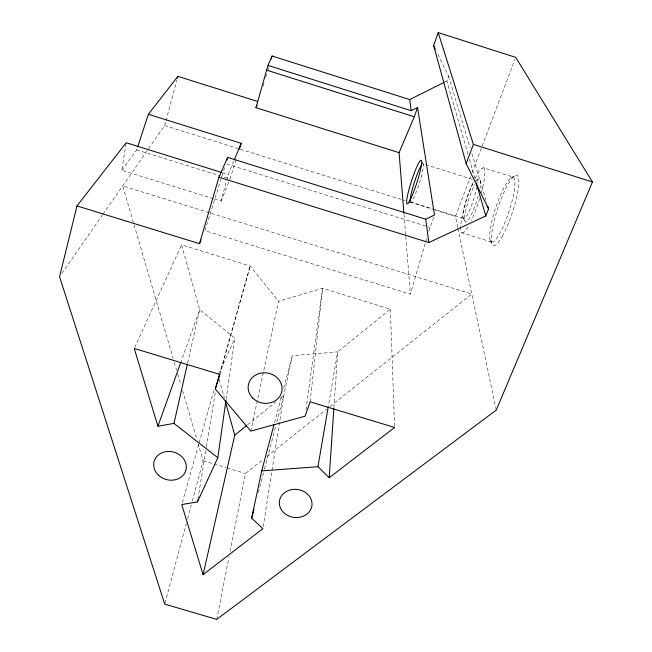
<?xml version="1.0" encoding="UTF-8"?>
<svg xmlns="http://www.w3.org/2000/svg" width="652" height="652" viewBox="0 0 652 652"><rect width="100%" height="100%" fill="white"/><g stroke="black" fill="none" stroke-linecap="round" stroke-linejoin="round"><path stroke-width="0.49" stroke-dasharray="3.26 2.44" d="M333.93 407.679L337.687 351.852L390.385 309.187L322.544 288.29L278.534 301.265L250.816 431.102M310.14 401.836L322.544 288.29L305.927 410.157M226.097 399.448L234.81 338.16L199.683 309.659L181.582 244.867L250.172 266L278.534 301.265M263.204 526.694L283.775 395.487L292.324 355.699L337.687 351.852L328.412 405.788M213.359 198.697L121.81 170.294L126.195 142.739M197.931 498.919L206.293 447.769M206.456 446.767L215.478 391.616M216.717 619.4L229.121 556.433M230.107 551.437L245.462 473.482L263 459.578M187.613 363.058L199.683 309.659L181.199 361.249M258.347 492.594L264.256 470.035M264.508 469.057L275.812 425.895M276.839 421.974L283.775 395.487L280.613 398.046M274.533 422.651L281.591 396.066M283.685 388.193L292.324 355.699M103 214.247L164.654 125.559L165.69 121.704M165.95 120.742L176.847 80.22M165.005 603.149L186.293 523.621M187.605 518.707L191.28 504.966M192.332 501.038L203.114 460.777L198.265 444.208M214.321 198.999L221.061 201.093L226.44 181.158M226.692 180.205L228.233 174.508L233.946 160.742M219.887 374.444L250.172 266L220.017 372.414M182.299 502.578L198.827 443.955M199.096 442.977L214.247 389.244M224.565 167.621L204.899 230.694L410.336 294.15L425.381 242.87M425.658 241.9L427.076 237.067M428.78 231.256L433.792 216.969M263.106 86.154L264.264 82.266M265.714 77.401L266.88 73.513M268.037 69.625L268.616 67.678M236.073 159.659L230.05 178.909L221.297 176.179M121.81 170.294L136.716 149.862L137.344 147.939M468.014 154.345L446.832 81.011L448.56 76.203L436.718 51.907M457.753 227.385L455.446 216.44L470.605 176.431M472.048 172.625L514.998 59.275M221.061 201.093L229.675 179.83M218.51 374.655L234.81 338.16M134.671 347.532L181.582 244.867M61.883 273.392L102.421 215.087M247.41 424.925L275.869 401.885M266.986 456.416L326.758 409.032M329.945 406.498L471.803 294.028L210.205 213.025M473.01 182.87A34.279 6.015 -71.8 0 0 461.893 232.813L491.372 242.006A34.238 6.919 -71.6 0 1 494.461 211.672A34.238 6.919 -71.6 0 1 510.858 177.857L514.249 176.056M475.08 180.963L478.495 179.161M407.948 203.383L410.556 202.014M445.023 81.916L446.832 81.011M491.372 242.006L493.36 241.713A34.238 6.919 -71.6 0 0 505.846 220.278A34.238 6.919 -71.6 0 0 514.721 187.727L515.015 182.136L514.42 178.509L512.994 177.067L483.352 167.735L481.437 168.599A34.279 6.015 -71.8 0 0 475.218 178.143M510.858 177.857L512.994 177.067M461.893 232.813L463.662 232.446A34.279 6.015 -71.8 0 0 468.462 226.105M203.114 460.777L226.211 467.704M227.173 467.997L245.462 473.482M209.235 212.723L122.69 185.926L133.807 223.938M226.741 164.043L427.003 226.48M427.973 226.782L429.921 227.385M222.397 172.698L228.233 174.508M136.716 149.862L220.327 175.877M410.621 201.908L431.836 208.542M432.798 208.844L463.653 218.485M164.654 125.559L239.292 148.884M240.262 149.186L405.047 200.686M409.888 202.201L434.126 209.773M435.096 210.074L455.446 216.44M472.292 179.3L422.961 163.799A20.033 2.518 -72.1 0 1 419.994 181.199A20.033 2.518 -72.1 0 1 411.42 201.558M483.352 167.735L484.558 169.112L484.949 172.674L484.477 178.216A34.279 6.015 -71.8 0 1 481.119 193.611M422.064 161.965L423.392 164.581M463.05 217.475L464.754 220.857M490.133 240.115L491.795 243.457M448.56 76.203L470.157 147.882M471.901 153.693L486.791 203.098M134.092 224.916L173.163 358.437M174.304 362.341L176.586 370.14M177.727 374.036L180.865 384.753M182.576 390.605L196.839 439.334M469.424 159.235L475.357 179.765M219.194 379.472L224.378 398.038M457.965 228.379L496.058 409.081M403.987 214.312L405.674 235.535M405.756 236.546L410.336 294.15M390.385 309.187L394.615 427.467M476.848 181.109A22.844 4.01 -71.8 0 1 479.994 188.461M478.218 195.91A22.844 4.01 -71.8 0 1 464.803 221.044A22.844 4.01 -71.8 0 1 474.933 184.337M479.701 198.452A34.279 6.015 -71.8 0 1 471.339 220.498M476.832 181.37A19.992 3.464 -71.8 0 1 477.028 183.489M476.734 186.725A19.992 3.464 -71.8 0 1 467.362 214.63A19.992 3.464 -71.8 0 1 463.645 209.732A19.992 3.464 -71.8 0 1 473.654 182.666M502.293 236.301A37.091 7.58 -71.6 0 0 518.169 176.741A37.091 7.58 -71.6 0 0 494.835 218.265A37.091 7.58 -71.6 0 0 502.293 236.301"/><path stroke-width="0.98" d="M225.951 400.45L217.817 457.712L197.442 501.926L181.753 504.534L203.09 574.656L262.886 528.699L251.664 518.096L261.713 470.891L317.94 466.718L329.211 477.729L333.857 408.698M197.442 501.926L197.768 499.921M317.94 466.718L328.241 406.783M217.817 457.712L173.978 423.384L187.393 364.052M203.09 574.656L234.753 435.161L225.201 400.972M76.993 205.918L59.56 276.725L164.744 604.135L216.717 619.4L496.262 410.067L592.44 181.965L515.724 57.376L438.201 32.6L433.645 45.607L466.156 163.644L488.544 208.909L485.805 215.942L428.837 242.552L218.933 177.238L199.504 243.685L76.993 205.918L126.195 142.739L221.427 172.397M251.664 518.096L253.978 509.269M261.713 470.891L274.003 424.615M177.368 78.297L177.89 76.365L257.491 101.41M403.906 213.302L399.089 152.666L255.983 107.686L267.98 65.396L272.096 56.007L409.717 99.577L444.11 82.372M329.211 477.729L394.615 427.467L310.14 401.836L305.095 416.196L250.816 431.102L215.315 389.016L219.463 374.37M226.831 160.123L227.63 157.409L425.715 219.219L434.493 215.07L417.533 107.523L411.2 110.677L267.98 65.396M271.232 58.924L272.096 56.007M239.382 149.08L241.191 143.31L148.363 114.271L137.662 146.977M215.315 389.016L219.887 374.444L134.247 348.461L157.914 426.221L173.978 423.384M399.089 152.666L414.273 116.781L417.533 107.523M157.914 426.221L180.857 362.21M466.156 163.644L473.393 144.394L438.201 32.6M199.504 243.685L201.044 239.977M234.329 159.83L241.191 143.31M255.983 107.686L257.051 105.127M218.933 177.238L227.63 157.409M148.363 114.271L177.89 76.365M234.753 435.161L246.619 425.56M266.578 70.123L414.273 116.781M473.393 144.394L592.44 181.965M433.645 45.607L435.397 49.202M487.663 205.999L488.544 208.909M476.482 183.677L485.805 215.942M409.717 99.577L411.2 110.677M425.715 219.219L428.837 242.552M410.247 200.971A20.033 2.518 -72.1 0 1 414.183 182.886A20.033 2.518 -72.1 0 1 421.738 164.777M411.176 197.8A22.893 2.82 -72.1 0 0 421.624 161.093A22.893 2.82 -72.1 0 0 409.635 187.157A22.893 2.82 -72.1 0 0 411.176 197.8M283.661 512.578A16.398 14.075 7.8 0 0 311.297 508.185A16.398 14.075 7.8 0 0 292.088 489.546A16.398 14.075 7.8 0 0 283.661 512.578M252.74 398.079A17.042 15.224 10.9 0 0 281.371 393.099A17.042 15.224 10.9 0 0 261.224 373.066A17.042 15.224 10.9 0 0 252.74 398.079M158.444 475.169A16.487 14.205 15.6 0 0 185.779 470.622A16.487 14.205 15.6 0 0 165.787 451.681A16.487 14.205 15.6 0 0 158.444 475.169"/></g></svg>
